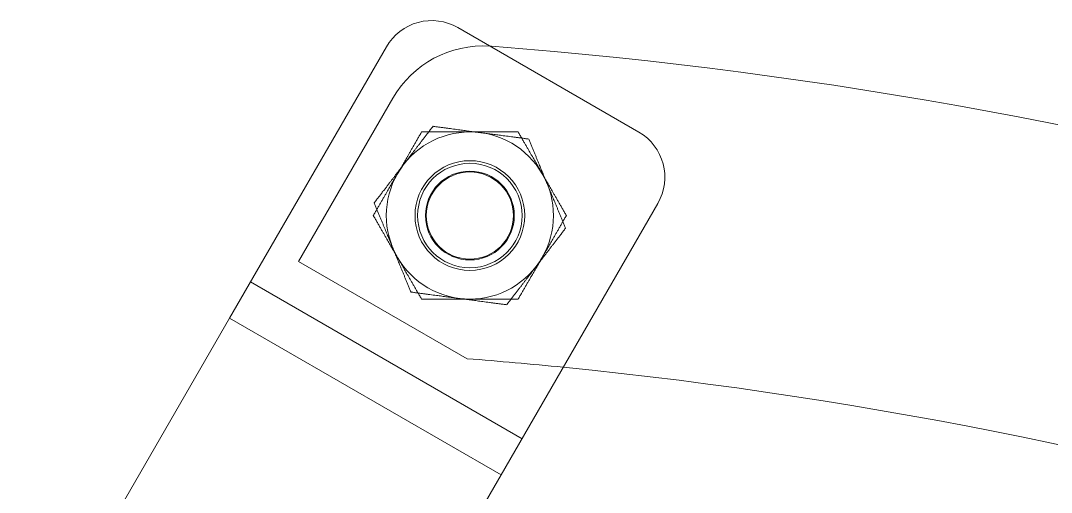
# Model space of a CAD drawing. Header units: millimetres. Extents: x -6314 to 11113, y -129 to 3675.
# Drawn here: x -2305.14 to -2288.7, y 2185.56 to 2193.08 of the extents above; entities that cross this region are included whole.
import ezdxf

# ---------------------------------------------------------------- set-up
doc = ezdxf.new("R2010")
doc.units = ezdxf.units.MM
doc.layers.add('Equipment', color=123, linetype='Continuous')

# ---------------------------------------------------------------- blocks, each defined once
blk = doc.blocks.new('A$C161d446f')
at = {"layer": 'Equipment', "linetype": 'Continuous', "lineweight": 0, "extrusion": (0, 1, 0)}
for p, q in [((-60.709, 513.812), (-57.822, 515.479)), ((-54.184, 510.844), (-56.684, 515.174)), ((-56.788, 514.354), (-55.284, 511.749)), ((-58.514, 508.344), (-61.014, 512.674)), ((-55.284, 511.749), (-57.971, 510.197)), ((-58.848, 508.921), (-54.517, 511.421)), ((-58.514, 508.344), (-54.184, 510.844)), ((-54.184, 510.844), (-50.851, 505.07)), ((-58.098, 507.622), (-58.514, 508.344))]:
    blk.add_line(p, q, dxfattribs=at)
at = {"layer": 'Equipment', "linetype": 'Continuous', "lineweight": 0}
for radius in [0.875, 0.833, 0.695]:
    blk.add_circle((-58.016, 512.481), radius, dxfattribs=at)
at = {"layer": 'Equipment', "linetype": 'Continuous', "lineweight": 0, "extrusion": (0, 0, -1)}
blk.add_circle((58.016, 512.481), 0.708, dxfattribs=at)
for centre, radius, start, end in [((57.406, 514.757), 0.833, 60, 150), ((60.293, 513.091), 0.833, 330, 60), ((58.016, 512.481), 1.333, 22.4483, 82.4483), ((58.016, 512.481), 1.333, 142.4483, 202.4483), ((58.016, 512.481), 1.333, 322.4483, 22.4483), ((58.016, 512.481), 1.333, 202.4483, 262.4483), ((58.016, 512.481), 1.333, 262.4483, 322.4483), ((52.372, 438.599), 71.817, 84.29973, 85.52847), ((52.372, 438.599), 71.817, 60.64099, 84.29973)]:
    blk.add_arc(centre, radius, start, end, dxfattribs=at)
at = {"layer": 'Equipment', "linetype": 'Continuous', "lineweight": 0}
for centre, radius, start, end in [((-52.372, 438.599), 76.817, 94.47153, 141.6682), ((-58.231, 513.52), 1.667, 93.5415, 94.4715), ((-58.231, 513.52), 1.667, 30, 93.5415), ((-58.016, 512.481), 1.333, 37.5517, 97.5517)]:
    blk.add_arc(centre, radius, start, end, dxfattribs=at)
for points, weights in [([(-58.191, 513.802), (-57.837, 513.849), (-57.428, 513.904)], [1.76101982358, 1.76101982358, 1.63458428882]), ([(-57.428, 513.904), (-57.176, 513.577), (-56.959, 513.293)], [1.63458428882, 1.76101982358, 1.76101982358]), ([(-59.171, 513.147), (-58.992, 513.457), (-58.786, 513.814)], [2.01757984945, 2.01757984945, 1.87272413359]), ([(-58.954, 513.701), (-58.545, 513.756), (-58.191, 513.802)], [1.63458428882, 1.76101982358, 1.76101982358]), ([(-58.786, 513.814), (-58.373, 513.814), (-58.016, 513.814)], [1.87272413359, 2.01757984945, 2.01757984945]), ([(-58.016, 513.814), (-57.659, 513.814), (-57.246, 513.814)], [2.01757984945, 2.01757984945, 1.87272413359]), ([(-56.861, 513.147), (-57.04, 513.457), (-57.246, 513.814)], [2.01764396215, 2.01764396215, 1.87278364321]), ([(-59.248, 512.99), (-59.112, 513.32), (-58.954, 513.701)], [1.76101982358, 1.76101982358, 1.63458428882]), ([(-56.959, 513.293), (-56.741, 513.01), (-56.49, 512.683)], [1.76101982358, 1.76101982358, 1.63458428882]), ([(-59.555, 512.481), (-59.349, 512.838), (-59.171, 513.147)], [1.87272413359, 2.01757984945, 2.01757984945]), ([(-56.476, 512.481), (-56.682, 512.838), (-56.861, 513.147)], [1.87278364321, 2.01764396215, 2.01764396215]), ([(-59.542, 512.278), (-59.385, 512.66), (-59.248, 512.99)], [1.63458428882, 1.76101982358, 1.76101982358]), ([(-56.49, 512.683), (-56.647, 512.302), (-56.784, 511.972)], [1.63458428882, 1.76101982358, 1.76101982358]), ([(-59.171, 511.814), (-59.349, 512.123), (-59.555, 512.481)], [2.01757984945, 2.01757984945, 1.87272413359]), ([(-56.476, 512.481), (-56.682, 512.123), (-56.861, 511.814)], [1.87272413359, 2.01757984945, 2.01757984945]), ([(-59.073, 511.668), (-59.291, 511.951), (-59.542, 512.278)], [1.76101982358, 1.76101982358, 1.63458428882]), ([(-56.784, 511.972), (-56.92, 511.641), (-57.077, 511.26)], [1.76101982358, 1.76101982358, 1.63458428882]), ([(-58.786, 511.147), (-58.992, 511.505), (-59.171, 511.814)], [1.87272413359, 2.01757984945, 2.01757984945]), ([(-56.861, 511.814), (-57.04, 511.505), (-57.246, 511.147)], [2.01757984945, 2.01757984945, 1.87272413359]), ([(-58.604, 511.058), (-58.855, 511.385), (-59.073, 511.668)], [1.63458428882, 1.76101982358, 1.76101982358]), ([(-58.016, 511.147), (-58.373, 511.147), (-58.786, 511.147)], [2.01757984945, 2.01757984945, 1.87272413359]), ([(-57.841, 511.159), (-58.195, 511.112), (-58.604, 511.058)], [1.76101982358, 1.76101982358, 1.63458428882]), ([(-57.246, 511.147), (-57.659, 511.147), (-58.016, 511.147)], [1.87272413359, 2.01757984945, 2.01757984945]), ([(-57.077, 511.26), (-57.486, 511.206), (-57.841, 511.159)], [1.63458428882, 1.76101982358, 1.76101982358])]:
    blk.add_rational_spline(points, weights, degree=2, dxfattribs=at)

msp = doc.modelspace()

# ---------------------------------------------------------------- block references
at = {"xscale": -1}
msp.add_blockref('A$C161d446f', (-2355.993, 1677.491), dxfattribs=at)

doc.saveas('drawing.dxf')
